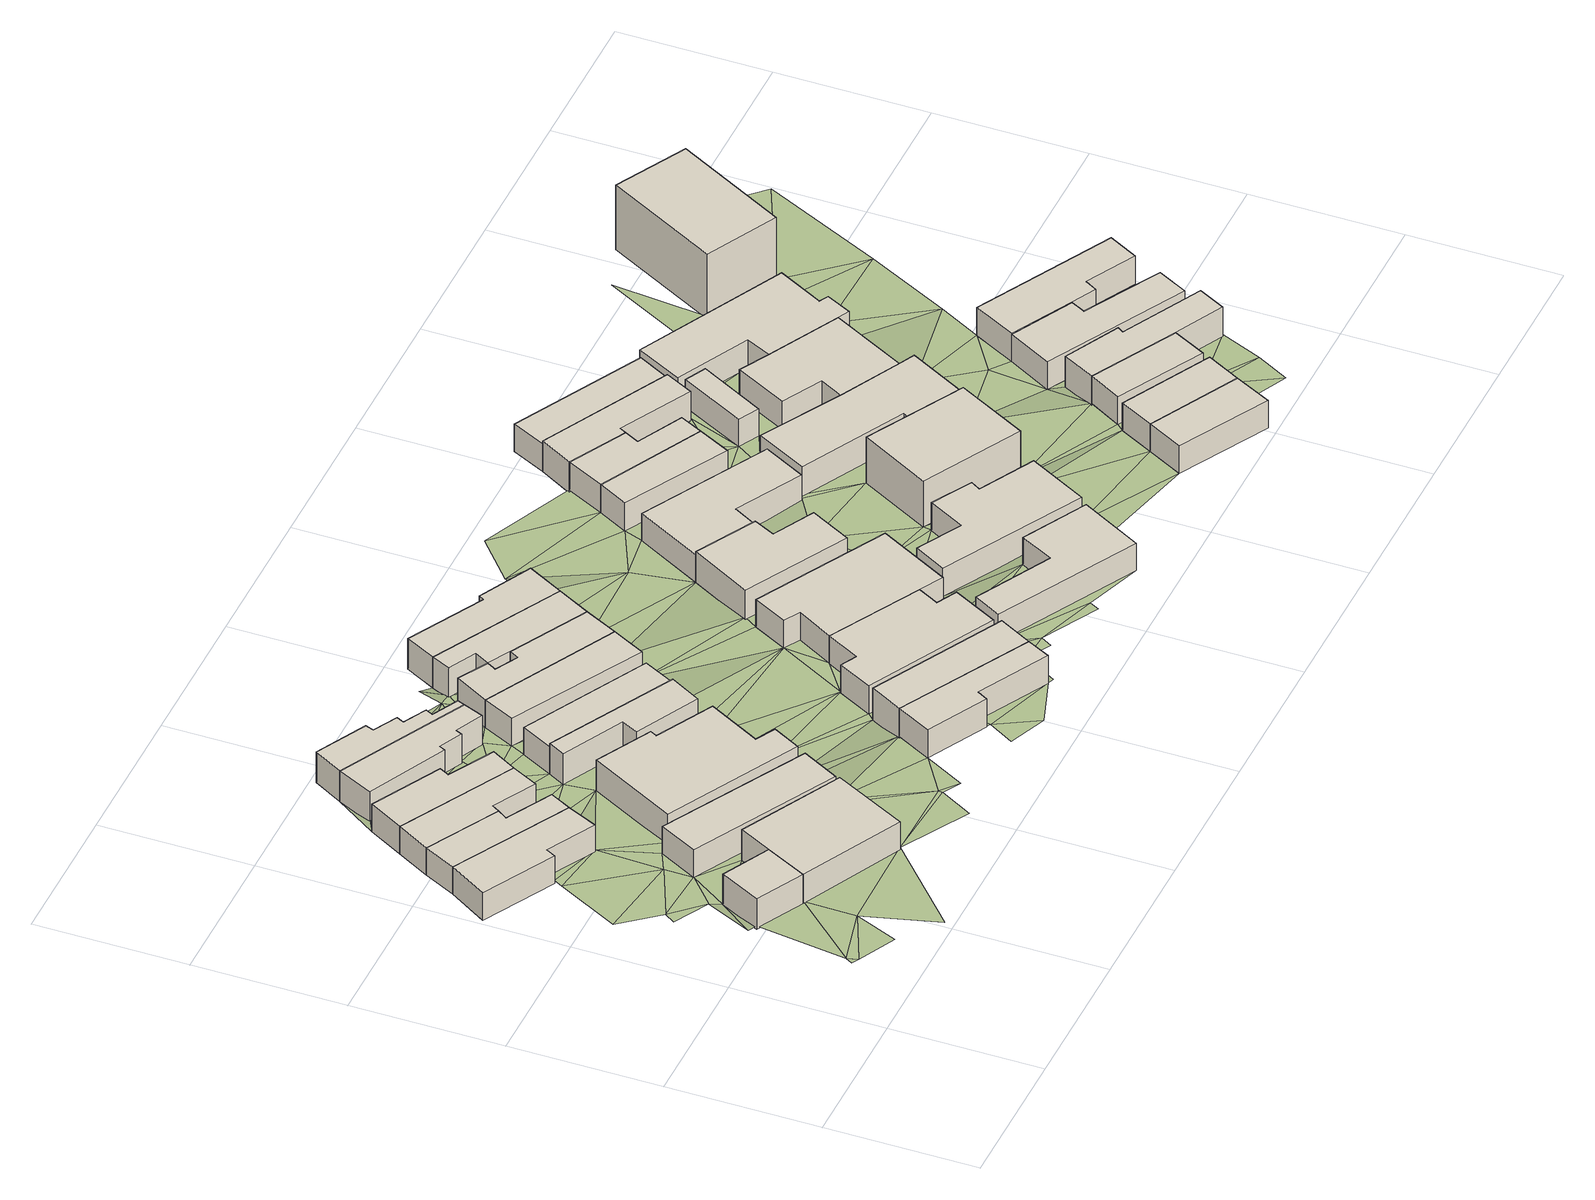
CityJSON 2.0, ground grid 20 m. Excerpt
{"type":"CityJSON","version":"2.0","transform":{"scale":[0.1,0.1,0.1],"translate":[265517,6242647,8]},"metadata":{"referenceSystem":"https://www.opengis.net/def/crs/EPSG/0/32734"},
"CityObjects":{
"building1":{"type":"Building","attributes":{"address":"Tennyson Street Salt River Cape Town","building":"house","building:levels":"1","footprint":{"type":"Polygon"},"plus_code":"C3XHXVX8+XRR","ground_height":10.27,"building_height":4.1,"roof_height":14.37},"geometry":[{"type":"Solid","lod":"1","boundaries":[[[[0,1,2,3]],[[1,4,5,2]],[[4,6,7,5]],[[6,0,3,7]],[[3,2,5,7]],[[6,4,1,0]]]]}]},
"building2":{"type":"Building","attributes":{"address":"25 Cecil Road Salt River Cape Town","building":"house","building:levels":"1","footprint":{"type":"Polygon"},"plus_code":"C3X8XFXX+X8X","ground_height":9.38,"building_height":4.1,"roof_height":13.48},"geometry":[{"type":"Solid","lod":"1","boundaries":[[[[8,9,10,11]],[[9,12,13,10]],[[12,14,15,13]],[[14,16,17,15]],[[16,18,19,17]],[[18,8,11,19]],[[11,10,13,15,17,19]],[[18,16,14,12,9,8]]]]}]},
"building3":{"type":"Building","attributes":{"address":"23 Cecil Road Salt River Cape Town","building":"house","building:levels":"1","footprint":{"type":"Polygon"},"plus_code":"C3X9XHXJ+X8X","ground_height":9.38,"building_height":4.1,"roof_height":13.48},"geometry":[{"type":"Solid","lod":"1","boundaries":[[[[8,18,19,11]],[[18,20,21,19]],[[20,22,23,21]],[[22,24,25,23]],[[24,26,27,25]],[[26,8,11,27]],[[11,19,21,23,25,27]],[[26,24,22,20,18,8]]]]}]},
"building4":{"type":"Building","attributes":{"address":"Fenton Road Salt River Cape Town","building":"house","building:levels":"1","footprint":{"type":"Polygon"},"plus_code":"C4X4XQXM+XFR","ground_height":10.27,"building_height":4.1,"roof_height":14.37},"geometry":[{"type":"Solid","lod":"1","boundaries":[[[[1,0,3,2]],[[0,28,29,3]],[[28,30,31,29]],[[30,32,33,31]],[[32,1,2,33]],[[2,3,29,31,33]],[[32,30,28,0,1]]]]}]},
"building5":{"type":"Building","attributes":{"address":"21 Cecil Road Salt River Cape Town","building":"house","building:levels":"1","footprint":{"type":"Polygon"},"plus_code":"C3XHX9XG+XMR","ground_height":9.38,"building_height":4.1,"roof_height":13.48},"geometry":[{"type":"Solid","lod":"1","boundaries":[[[[26,24,25,27]],[[24,34,35,25]],[[34,36,37,35]],[[36,38,39,37]],[[38,40,41,39]],[[40,26,27,41]],[[27,25,35,37,39,41]],[[40,38,36,34,24,26]]]]}]},
"building6":{"type":"Building","attributes":{"address":"19 Cecil Road Salt River Cape Town","building":"house","building:levels":"1","footprint":{"type":"Polygon"},"plus_code":"C3XQX2XF+XRR","ground_height":9.38,"building_height":4.1,"roof_height":13.48},"geometry":[{"type":"Solid","lod":"1","boundaries":[[[[40,38,39,41]],[[38,42,43,39]],[[42,44,45,43]],[[44,46,47,45]],[[46,48,49,47]],[[48,40,41,49]],[[41,39,43,45,47,49]],[[48,46,44,42,38,40]]]]}]},
"building7":{"type":"Building","attributes":{"address":"34 Fenton Road Salt River Cape Town","building":"house","building:levels":"1","footprint":{"type":"Polygon"},"plus_code":"C4X6X8XP+XVV","ground_height":9.82,"building_height":4.1,"roof_height":13.92},"geometry":[{"type":"Solid","lod":"1","boundaries":[[[[50,51,52,53]],[[51,54,55,52]],[[54,56,57,55]],[[56,50,53,57]],[[53,52,55,57]],[[56,54,51,50]]]]}]},
"building8":{"type":"Building","attributes":{"address":"32 Fenton Road Salt River Cape Town","building":"house","building:levels":"1","footprint":{"type":"Polygon"},"plus_code":"C4XCXPXM+XWX","ground_height":9.88,"building_height":4.1,"roof_height":13.98},"geometry":[{"type":"Solid","lod":"1","boundaries":[[[[58,59,60,61]],[[59,62,63,60]],[[62,64,65,63]],[[64,66,67,65]],[[66,68,69,67]],[[68,70,71,69]],[[70,72,73,71]],[[72,58,61,73]],[[61,60,63,65,67,69,71,73]],[[72,70,68,66,64,62,59,58]]]]}]},
"building9":{"type":"Building","attributes":{"address":"17 Cecil Road Salt River Cape Town","building":"house","building:levels":"1","footprint":{"type":"Polygon"},"plus_code":"C3XXX8XJ+XFX","ground_height":9.38,"building_height":4.1,"roof_height":13.48},"geometry":[{"type":"Solid","lod":"1","boundaries":[[[[74,75,76,77]],[[75,78,79,76]],[[78,80,81,79]],[[80,82,83,81]],[[82,84,85,83]],[[84,86,87,85]],[[86,88,89,87]],[[88,74,77,89]],[[77,76,79,81,83,85,87,89]],[[88,86,84,82,80,78,75,74]]]]}]},
"building10":{"type":"Building","attributes":{"address":"15 Cecil Road Salt River Cape Town","building":"house","building:levels":"1","footprint":{"type":"Polygon"},"plus_code":"C4X2XFXX+X8W","ground_height":9.38,"building_height":4.1,"roof_height":13.48},"geometry":[{"type":"Solid","lod":"1","boundaries":[[[[74,88,89,77]],[[88,90,91,89]],[[90,92,93,91]],[[92,94,95,93]],[[94,96,97,95]],[[96,98,99,97]],[[98,100,101,99]],[[100,102,103,104,101]],[[102,105,106,107,104,103]],[[105,74,77,107,106]],[[77,89,91,93,95,97,99,101,104,107]],[[105,102,100,98,96,94,92,90,88,74]]]]}]},
"building11":{"type":"Building","attributes":{"address":"30 Fenton Road Salt River Cape Town","building":"house","building:levels":"1","footprint":{"type":"Polygon"},"plus_code":"C4XQXPXF+XWX","ground_height":9.88,"building_height":4.1,"roof_height":13.98},"geometry":[{"type":"Solid","lod":"1","boundaries":[[[[108,109,110,111,112,113]],[[109,114,115,111,110]],[[114,116,117,115]],[[116,118,119,117]],[[118,120,121,119]],[[120,108,113,112,121]],[[112,111,115,117,119,121]],[[120,118,116,114,109,108]]]]}]},
"building12":{"type":"Building","attributes":{"address":"28 Fenton Road Salt River Cape Town","building":"house","building:levels":"1","footprint":{"type":"Polygon"},"plus_code":"C4XPXRX4+X2W","ground_height":9.36,"building_height":4.1,"roof_height":13.46},"geometry":[{"type":"Solid","lod":"1","boundaries":[[[[108,122,123,113]],[[122,124,125,123]],[[124,109,110,125]],[[109,108,113,110]],[[113,123,125,110]],[[109,124,122,108]]]]}]},
"building13":{"type":"Building","attributes":{"address":"26 Fenton Road Salt River Cape Town","building":"house","building:levels":"1","footprint":{"type":"Polygon"},"plus_code":"C4XWX8X4+XVV","ground_height":9.36,"building_height":4.1,"roof_height":13.46},"geometry":[{"type":"Solid","lod":"1","boundaries":[[[[126,127,128,129]],[[127,130,131,128]],[[130,132,133,131]],[[132,126,129,133]],[[129,128,131,133]],[[132,130,127,126]]]]}]},
"building14":{"type":"Building","attributes":{"address":"Fenton Road Salt River Cape Town","building":"house","building:levels":"1","footprint":{"type":"Polygon"},"plus_code":"C5XHXVXQ+XXR","ground_height":10.56,"building_height":4.1,"roof_height":14.66},"geometry":[{"type":"Solid","lod":"1","boundaries":[[[[134,135,136,137,138,139]],[[135,140,141,137,136]],[[140,142,143,141]],[[142,144,145,143]],[[144,146,147,145]],[[146,134,139,138,147]],[[138,137,141,143,145,147]],[[146,144,142,140,135,134]]]]}]},
"building15":{"type":"Building","attributes":{"address":"24 Fenton Road Salt River Cape Town","building":"house","building:levels":"1","footprint":{"type":"Polygon"},"plus_code":"C5X2XXXW+X8W","ground_height":9.36,"building_height":4.1,"roof_height":13.46},"geometry":[{"type":"Solid","lod":"1","boundaries":[[[[126,148,149,129]],[[148,150,151,149]],[[150,152,153,151]],[[152,154,155,153]],[[154,156,157,155]],[[156,158,159,157]],[[158,127,128,159]],[[127,126,129,128]],[[129,149,151,153,155,157,159,128]],[[127,158,156,154,152,150,148,126]]]]}]},
"building16":{"type":"Building","attributes":{"address":"Fenton Road Salt River Cape Town","building":"house","building:levels":"1","footprint":{"type":"Polygon"},"plus_code":"C5XRX2X9+XXW","ground_height":10.56,"building_height":4.1,"roof_height":14.66},"geometry":[{"type":"Solid","lod":"1","boundaries":[[[[160,161,147,138]],[[161,162,163,147]],[[162,164,165,163]],[[164,160,138,165]],[[138,147,163,165]],[[164,162,161,160]]]]}]},
"building17":{"type":"Building","attributes":{"address":"22 Fenton Road Salt River Cape Town","building":"house","building:levels":"1","footprint":{"type":"Polygon"},"plus_code":"C5X5XXXC+XFR","ground_height":9.36,"building_height":4.1,"roof_height":13.46},"geometry":[{"type":"Solid","lod":"1","boundaries":[[[[166,167,168,149]],[[167,169,170,168]],[[169,171,172,170]],[[171,173,174,172]],[[173,175,157,174]],[[175,176,151,157]],[[176,166,149,151]],[[149,168,170,172,174,157,151]],[[176,175,173,171,169,167,166]]]]}]},
"building18":{"type":"Building","attributes":{"address":"23 Fenton Road Salt River Cape Town","building":"house","building:levels":"1","footprint":{"type":"Polygon"},"plus_code":"C5XXX2XW+XGR","ground_height":10,"building_height":4.1,"roof_height":14.1},"geometry":[{"type":"Solid","lod":"1","boundaries":[[[[177,178,179,180]],[[178,181,182,179]],[[181,183,184,182]],[[183,185,186,184]],[[185,187,188,186]],[[187,189,190,188]],[[189,191,192,190]],[[191,177,180,192]],[[180,179,182,184,186,188,190,192]],[[191,189,187,185,183,181,178,177]]]]}]},
"building19":{"type":"Building","attributes":{"address":"20 Fenton Road Salt River Cape Town","building":"house","building:levels":"1","footprint":{"type":"Polygon"},"plus_code":"C5X8XRXF+XJX","ground_height":9.36,"building_height":4.1,"roof_height":13.46},"geometry":[{"type":"Solid","lod":"1","boundaries":[[[[167,193,194,168]],[[193,195,196,197,194]],[[195,198,199,200,197,196]],[[198,201,202,200,199]],[[201,169,170,202]],[[169,167,168,170]],[[168,194,197,200,202,170]],[[169,201,198,195,193,167]]]]}]},
"building20":{"type":"Building","attributes":{"address":"21 Fenton Road Salt River Cape Town","building":"house","building:levels":"1","footprint":{"type":"Polygon"},"plus_code":"C6X8XCX9+X5V","ground_height":10,"building_height":4.1,"roof_height":14.1},"geometry":[{"type":"Solid","lod":"1","boundaries":[[[[203,204,192,180]],[[204,205,206,192]],[[205,207,208,206]],[[207,209,210,208]],[[209,211,212,210]],[[211,213,214,212]],[[213,203,180,214]],[[180,192,206,208,210,212,214]],[[213,211,209,207,205,204,203]]]]}]},
"building21":{"type":"Building","attributes":{"address":"22 Goldsmith Road Salt River Cape Town","building":"house","building:levels":"1","footprint":{"type":"Polygon"},"plus_code":"C7X4XGXG+X8V","ground_height":10.58,"building_height":4.1,"roof_height":14.68},"geometry":[{"type":"Solid","lod":"1","boundaries":[[[[215,216,217,218]],[[216,219,220,217]],[[219,221,222,220]],[[221,223,224,222]],[[223,225,226,224]],[[225,215,218,226]],[[218,217,220,222,224,226]],[[225,223,221,219,216,215]]]]}]},
"building22":{"type":"Building","attributes":{"address":"19 Fenton Road Salt River Cape Town","building":"house","building:levels":"1","footprint":{"type":"Polygon"},"plus_code":"C6X8XHXG+XHX","ground_height":10,"building_height":4.1,"roof_height":14.1},"geometry":[{"type":"Solid","lod":"1","boundaries":[[[[227,228,229,230,231]],[[228,232,233,229]],[[232,234,235,233]],[[234,236,237,235]],[[236,238,239,240,237]],[[238,227,231,230,240,239]],[[230,229,233,235,237,240]],[[238,236,234,232,228,227]]]]}]},
"building23":{"type":"Building","attributes":{"address":"20 Goldsmith Road Salt River Cape Town","building":"house","building:levels":"1","footprint":{"type":"Polygon"},"plus_code":"C7X6X5XG+XVV","ground_height":10.07,"building_height":4.1,"roof_height":14.17},"geometry":[{"type":"Solid","lod":"1","boundaries":[[[[241,242,243,244]],[[242,245,246,243]],[[245,247,248,246]],[[247,249,250,248]],[[249,251,252,250]],[[251,253,254,252]],[[253,255,256,254]],[[255,241,244,256]],[[244,243,246,248,250,252,254,256]],[[255,253,251,249,247,245,242,241]]]]}]},
"building24":{"type":"Building","attributes":{"address":"17 Fenton Road Salt River Cape Town","building":"house","building:levels":"1","footprint":{"type":"Polygon"},"plus_code":"C6XJXHXX+X2X","ground_height":9.48,"building_height":4.1,"roof_height":13.58},"geometry":[{"type":"Solid","lod":"1","boundaries":[[[[227,238,239,231]],[[238,257,258,239]],[[257,259,260,258]],[[259,261,262,260]],[[261,263,264,262]],[[263,227,231,264]],[[231,239,258,260,262,264]],[[263,261,259,257,238,227]]]]}]},
"building25":{"type":"Building","attributes":{"address":"15 Fenton Road Salt River Cape Town","building":"house","building:levels":"1","footprint":{"type":"Polygon"},"plus_code":"C6XWXCXJ+XCV","ground_height":9.57,"building_height":4.1,"roof_height":13.67},"geometry":[{"type":"Solid","lod":"1","boundaries":[[[[265,266,267,268]],[[266,269,270,267]],[[269,271,272,270]],[[271,265,268,272]],[[268,267,270,272]],[[271,269,266,265]]]]}]},
"building26":{"type":"Building","attributes":{"address":"13 Fenton Road Salt River Cape Town","building":"house","building:levels":"1","footprint":{"type":"Polygon"},"plus_code":"C7X3X5X4+XPW","ground_height":9.57,"building_height":4.1,"roof_height":13.67},"geometry":[{"type":"Solid","lod":"1","boundaries":[[[[265,271,272,268]],[[271,273,274,272]],[[273,275,276,274]],[[275,277,278,276]],[[277,279,280,278]],[[279,265,268,280]],[[268,272,274,276,278,280]],[[279,277,275,273,271,265]]]]}]},
"building27":{"type":"Building","attributes":{"address":"18 Goldsmith Road Salt River Cape Town","building":"apartments","building:levels":"2","building:flats":"4","footprint":{"type":"Polygon"},"plus_code":"C7XJXRXH+XXR","ground_height":10.07,"building_height":6.9,"roof_height":16.97},"geometry":[{"type":"Solid","lod":"1","boundaries":[[[[281,282,283,284]],[[282,285,286,283]],[[285,287,288,286]],[[287,281,284,288]],[[284,283,286,288]],[[287,285,282,281]]]]}]},
"building28":{"type":"Building","attributes":{"address":"11 Fenton Road Salt River Cape Town","building":"house","building:levels":"1","footprint":{"type":"Polygon"},"plus_code":"C7X5XJXX+X4R","ground_height":9.57,"building_height":4.1,"roof_height":13.67},"geometry":[{"type":"Solid","lod":"1","boundaries":[[[[289,290,280,291]],[[290,292,293,278,280]],[[292,294,295,278,293]],[[294,296,297,295]],[[296,298,299,300,297]],[[298,289,291,300,299]],[[291,280,278,295,297,300]],[[298,296,294,292,290,289]]]]}]},
"building29":{"type":"Building","attributes":{"address":"Goldsmith Road Salt River Cape Town","building":"house","building:levels":"1","footprint":{"type":"Polygon"},"plus_code":"C7XQX8XG+X2V","ground_height":10.07,"building_height":4.1,"roof_height":14.17},"geometry":[{"type":"Solid","lod":"1","boundaries":[[[[301,302,303,304,305,306]],[[302,307,308,304,303]],[[307,309,310,308]],[[309,311,312,310]],[[311,313,314,312]],[[313,315,316,314]],[[315,317,318,316]],[[317,301,306,305,318]],[[305,304,308,310,312,314,316,318]],[[317,315,313,311,309,307,302,301]]]]}]},
"building30":{"type":"Building","attributes":{"address":"9 Fenton Road Salt River Cape Town","building":"house","building:levels":"1","footprint":{"type":"Polygon"},"plus_code":"C7X9X9XG+XRV","ground_height":9.08,"building_height":4.1,"roof_height":13.18},"geometry":[{"type":"Solid","lod":"1","boundaries":[[[[289,298,299,319]],[[298,320,321,299]],[[320,322,323,321]],[[322,289,319,323]],[[319,299,321,323]],[[322,320,298,289]]]]}]},
"building31":{"type":"Building","attributes":{"building":"yes","building:levels":"1","footprint":{"type":"Polygon"},"plus_code":"C7XMXPXH+X7X","ground_height":9.57,"building_height":4.1,"roof_height":13.67},"geometry":[{"type":"Solid","lod":"1","boundaries":[[[[324,325,326,327]],[[325,328,329,326]],[[328,330,331,329]],[[330,324,327,331]],[[327,326,329,331]],[[330,328,325,324]]]]}]},
"building32":{"type":"Building","attributes":{"address":"19 Goldsmith Road Salt River Cape Town","building":"house","building:levels":"1","footprint":{"type":"Polygon"},"plus_code":"C8XGXWXW+X8X","ground_height":10.68,"building_height":4.1,"roof_height":14.78},"geometry":[{"type":"Solid","lod":"1","boundaries":[[[[332,333,334,335]],[[333,336,337,334]],[[336,338,339,337]],[[338,332,335,339]],[[335,334,337,339]],[[338,336,333,332]]]]}]},
"building33":{"type":"Building","attributes":{"address":"17 Goldsmith Road Salt River Cape Town","building":"house","building:levels":"1","footprint":{"type":"Polygon"},"plus_code":"C8XMXCX9+XCW","ground_height":10.68,"building_height":4.1,"roof_height":14.78},"geometry":[{"type":"Solid","lod":"1","boundaries":[[[[332,338,339,335]],[[338,340,341,339]],[[340,342,343,341]],[[342,332,335,343]],[[335,339,341,343]],[[342,340,338,332]]]]}]},
"building34":{"type":"Building","attributes":{"address":"Goldsmith Road Salt River Cape Town","building":"house","building:levels":"1","footprint":{"type":"Polygon"},"plus_code":"C8X6XFXM+XHX","ground_height":9.71,"building_height":4.1,"roof_height":13.81},"geometry":[{"type":"Solid","lod":"1","boundaries":[[[[344,345,346,347]],[[345,348,349,346]],[[348,350,351,349]],[[350,352,353,351]],[[352,302,303,353]],[[302,301,306,303]],[[301,344,347,306]],[[347,346,349,351,353,303,306]],[[301,302,352,350,348,345,344]]]]}]},
"building35":{"type":"Building","attributes":{"address":"15 Goldsmith Road Salt River Cape Town","building":"house","building:levels":"1","footprint":{"type":"Polygon"},"plus_code":"C8XRX9X3+XHX","ground_height":10.68,"building_height":4.1,"roof_height":14.78},"geometry":[{"type":"Solid","lod":"1","boundaries":[[[[354,355,356,357]],[[355,358,359,356]],[[358,360,361,359]],[[360,354,357,361]],[[357,356,359,361]],[[360,358,355,354]]]]}]},
"building36":{"type":"Building","attributes":{"address":"Goldsmith Road Salt River Cape Town","building":"house","building:levels":"1","footprint":{"type":"Polygon"},"plus_code":"C8XFXWXX+XJV","ground_height":9.71,"building_height":4.1,"roof_height":13.81},"geometry":[{"type":"Solid","lod":"1","boundaries":[[[[344,362,363,347]],[[362,364,365,363]],[[364,366,367,365]],[[366,368,369,367]],[[368,370,371,369]],[[370,372,373,371]],[[372,374,375,373]],[[374,345,346,375]],[[345,344,347,346]],[[347,363,365,367,369,371,373,375,346]],[[345,374,372,370,368,366,364,362,344]]]]}]},
"building37":{"type":"Building","attributes":{"address":"11 Goldsmith Road Salt River Cape Town","building":"house","building:levels":"1","footprint":{"type":"Polygon"},"plus_code":"C9X3XWXJ+XVV","ground_height":10.68,"building_height":4.1,"roof_height":14.78},"geometry":[{"type":"Solid","lod":"1","boundaries":[[[[376,377,361,357]],[[377,378,379,361]],[[378,380,381,379]],[[380,382,383,381]],[[382,384,385,383]],[[384,386,387,385]],[[386,376,357,387]],[[357,361,379,381,383,385,387]],[[386,384,382,380,378,377,376]]]]}]},
"building38":{"type":"Building","attributes":{"address":"9 Goldsmith Road Salt River Cape Town","building":"house","building:levels":"1","footprint":{"type":"Polygon"},"plus_code":"C9X5XMX9+XFW","ground_height":10.16,"building_height":4.1,"roof_height":14.26},"geometry":[{"type":"Solid","lod":"1","boundaries":[[[[388,389,390,391]],[[389,392,393,390]],[[392,394,395,393]],[[394,396,397,395]],[[396,398,399,397]],[[398,388,391,399]],[[391,390,393,395,397,399]],[[398,396,394,392,389,388]]]]}]},
"building39":{"type":"Building","attributes":{"address":"7 Goldsmith Road Salt River Cape Town","building":"house","building:levels":"1","footprint":{"type":"Polygon"},"plus_code":"C9X8XMX8+X8W","ground_height":10.28,"building_height":4.1,"roof_height":14.38},"geometry":[{"type":"Solid","lod":"1","boundaries":[[[[400,388,401,402]],[[388,398,399,403,401]],[[398,404,405,406,403,399]],[[404,407,408,406,405]],[[407,409,410,408]],[[409,411,412,410]],[[411,400,402,412]],[[402,401,403,406,408,410,412]],[[411,409,407,404,398,388,400]]]]}]},
"building40":{"type":"Building","attributes":{"address":"6 Goldsmith Road Salt River Cape Town","building":"commercial","building:levels":"3","footprint":{"type":"Polygon"},"plus_code":"C8XXXQX3+X8V","ground_height":9.3,"building_height":9.7,"roof_height":19},"geometry":[{"type":"Solid","lod":"1","boundaries":[[[[413,414,415,416]],[[414,417,418,415]],[[417,419,420,418]],[[419,413,416,420]],[[416,415,418,420]],[[419,417,414,413]]]]}]},
"terrain1":{"type":"TINRelief","geometry":[{"type":"CompositeSurface","lod":"1","boundaries":[[[421,422,423]],[[424,421,423]],[[423,425,424]],[[426,427,421]],[[424,426,421]],[[428,427,4]],[[429,430,431]],[[430,428,4]],[[432,431,433]],[[431,430,54]],[[432,433,434]],[[430,4,54]],[[433,431,54]],[[424,435,436]],[[426,424,436]],[[437,434,438]],[[54,4,32]],[[4,1,32]],[[437,438,439]],[[438,434,433]],[[51,433,54]],[[433,51,438]],[[440,438,51]],[[32,441,54]],[[20,24,22]],[[24,36,34]],[[442,74,48]],[[48,46,442]],[[438,440,70]],[[20,36,24]],[[438,70,18]],[[443,440,51]],[[18,70,20]],[[441,32,444]],[[46,445,442]],[[36,20,114]],[[446,447,436]],[[448,444,436]],[[44,445,46]],[[20,70,114]],[[38,36,114]],[[448,436,447]],[[44,42,445]],[[449,440,443]],[[441,444,448]],[[109,38,114]],[[38,109,42]],[[445,42,450]],[[445,450,451]],[[70,116,114]],[[447,452,448]],[[124,42,109]],[[441,448,135]],[[70,453,454]],[[450,42,455]],[[116,70,454]],[[124,130,42]],[[98,102,100]],[[448,452,135]],[[443,441,134]],[[42,130,455]],[[450,455,456]],[[98,457,458]],[[441,135,134]],[[449,443,134]],[[459,460,461]],[[462,453,463]],[[453,462,454]],[[464,458,465]],[[455,130,127]],[[98,466,467]],[[468,461,460]],[[127,469,455]],[[164,459,449]],[[458,466,98]],[[468,462,463]],[[464,469,127]],[[124,122,130]],[[464,466,458]],[[164,449,134]],[[464,127,158]],[[459,470,460]],[[466,464,158]],[[164,183,459]],[[460,470,468]],[[471,472,473]],[[158,474,466]],[[470,459,183]],[[475,471,476]],[[477,466,474]],[[156,474,158]],[[122,132,130]],[[169,477,474]],[[468,211,462]],[[478,474,156]],[[152,156,154]],[[471,479,476]],[[471,473,479]],[[150,156,152]],[[462,211,480]],[[122,480,132]],[[211,468,470]],[[183,164,481]],[[132,480,211]],[[203,470,482]],[[211,470,203]],[[483,484,479]],[[484,485,479]],[[486,183,481]],[[487,126,132]],[[132,211,209]],[[488,485,484]],[[211,203,213]],[[485,488,481]],[[209,487,132]],[[489,490,491]],[[491,492,489]],[[493,481,488]],[[481,223,486]],[[493,488,494]],[[481,493,223]],[[126,227,148]],[[223,221,486]],[[227,126,487]],[[221,495,486]],[[496,148,497]],[[493,498,223]],[[204,499,495]],[[500,496,497]],[[204,495,205]],[[227,497,148]],[[501,487,209]],[[493,502,498]],[[205,495,253]],[[495,221,216]],[[497,503,500]],[[498,225,223]],[[253,495,216]],[[205,253,251]],[[209,504,501]],[[216,221,219]],[[251,504,205]],[[227,263,497]],[[497,266,503]],[[265,505,503]],[[263,266,497]],[[501,504,506]],[[507,506,238]],[[508,253,216]],[[503,266,265]],[[509,504,251]],[[251,510,509]],[[506,257,238]],[[506,504,287]],[[215,225,511]],[[509,287,504]],[[508,216,215]],[[265,279,505]],[[257,506,512]],[[263,513,266]],[[508,215,511]],[[287,509,514]],[[506,287,285]],[[285,512,506]],[[515,513,263]],[[508,511,333]],[[287,514,281]],[[516,514,517]],[[518,512,285]],[[512,518,515]],[[516,281,514]],[[515,518,307]],[[515,307,513]],[[516,508,332]],[[285,519,518]],[[333,332,508]],[[520,521,522]],[[513,307,325]],[[523,513,325]],[[520,522,524]],[[522,523,525]],[[523,325,525]],[[285,526,519]],[[516,342,281]],[[325,307,328]],[[285,527,526]],[[528,524,522]],[[307,350,328]],[[516,332,342]],[[522,525,528]],[[525,325,528]],[[529,350,307]],[[281,530,527]],[[342,355,281]],[[324,528,325]],[[530,526,527]],[[530,281,354]],[[355,354,281]],[[328,350,348]],[[352,350,529]],[[372,528,324]],[[372,531,528]],[[328,348,330]],[[324,330,372]],[[531,372,370]],[[342,340,355]],[[532,370,533]],[[370,532,531]],[[530,354,389]],[[330,534,372]],[[330,348,534]],[[535,530,536]],[[348,537,534]],[[536,530,389]],[[533,370,538]],[[386,389,354]],[[358,355,340]],[[535,539,540]],[[541,340,338]],[[389,386,542]],[[389,388,536]],[[535,536,400]],[[340,543,358]],[[340,541,543]],[[535,544,539]],[[536,388,400]],[[370,545,538]],[[358,546,360]],[[547,389,542]],[[548,544,535]],[[358,543,546]],[[400,548,535]],[[547,542,549]],[[550,538,545]],[[551,538,550]],[[552,544,548]],[[553,552,545]],[[549,554,547]],[[555,398,396]],[[396,556,555]],[[557,550,545]],[[548,558,552]],[[558,545,552]],[[545,558,557]],[[557,558,559]],[[557,559,560]]]}]}
},
"vertices":[
[166,174,18],[194,229,18],[194,229,64],[166,174,64],[131,261,18],[131,261,64],[103,207,18],[103,207,64],
[34,563,14],[2,512,14],[2,512,55],[34,563,55],[98,460,14],[98,460,55],[105,473,14],[105,473,55],[169,438,14],[169,438,55],[188,479,14],[188,479,55],
[203,507,14],[203,507,55],[142,540,14],[142,540,55],[151,553,14],[151,553,55],[55,605,14],[55,605,55],
[300,106,18],[300,106,64],[350,203,18],[350,203,64],[216,272,18],[216,272,64],
[157,563,14],[157,563,55],[214,532,14],[214,532,55],[232,567,14],[232,567,55],[80,649,14],[80,649,55],
[251,600,14],[251,600,55],[191,633,14],[191,633,55],[198,646,14],[198,646,55],[106,695,14],[106,695,55],
[382,260,18],[192,363,18],[192,363,59],[382,260,59],[165,312,18],[165,312,59],[355,210,18],[355,210,59],
[389,272,14],[409,309,14],[409,309,60],[389,272,60],[383,323,14],[383,323,60],[421,393,14],[421,393,60],[345,433,14],[345,433,60],[350,442,14],[350,442,60],[276,481,14],[276,481,60],[214,365,14],[214,365,60],
[149,753,9],[126,706,9],[126,706,55],[149,753,55],[232,654,9],[232,654,55],[236,662,9],[236,662,55],[267,647,9],[267,647,55],[271,656,9],[271,656,55],[308,638,9],[308,638,55],[319,665,9],[319,665,55],
[323,675,9],[323,675,55],[288,693,9],[288,693,55],[293,703,9],[293,703,55],[262,719,9],[262,719,55],[267,729,9],[267,729,55],[235,746,9],[235,746,55],[239,757,9],[239,757,50],[239,757,55],[172,792,9],[172,792,50],[172,792,55],
[450,455,14],[284,543,14],[284,543,55],[284,543,60],[450,455,60],[450,455,55],[272,521,14],[272,521,60],[354,479,14],[354,479,60],[343,457,14],[343,457,60],[427,414,14],[427,414,60],
[472,498,14],[472,498,55],[306,585,14],[306,585,55],
[512,554,14],[336,646,14],[336,646,55],[512,554,55],[316,604,14],[316,604,55],[489,510,14],[489,510,55],
[492,186,25],[467,140,25],[467,140,66],[467,140,67],[492,186,67],[492,186,66],[547,98,25],[547,98,67],[555,112,25],[555,112,67],[649,62,25],[649,62,67],[665,93,25],[665,93,67],
[534,598,14],[534,598,55],[431,653,14],[431,653,55],[424,641,14],[424,641,55],[394,657,14],[394,657,55],[401,669,14],[401,669,55],[362,691,14],[362,691,55],
[492,186,19],[665,93,19],[689,137,19],[689,137,67],[515,229,19],[515,229,67],
[534,598,9],[558,642,9],[558,642,55],[387,733,9],[387,733,55],[375,708,9],[375,708,55],[412,689,9],[412,689,55],[401,669,9],[431,653,9],
[593,316,19],[569,272,19],[569,272,61],[593,316,61],[548,283,19],[548,283,61],[524,238,19],[524,238,61],[693,149,19],[693,149,61],[725,209,19],[725,209,61],[698,223,19],[698,223,61],[713,251,19],[713,251,61],
[584,690,9],[584,690,55],[513,726,9],[513,726,50],[513,726,55],[509,719,9],[509,719,50],[509,719,55],[408,773,9],[408,773,55],
[593,316,20],[713,251,20],[744,234,20],[744,234,61],[795,328,20],[795,328,61],[623,421,20],[623,421,61],[599,376,20],[599,376,61],[620,364,20],[620,364,61],
[927,128,26],[842,173,26],[842,173,67],[927,128,67],[818,129,26],[818,129,67],[718,182,26],[718,182,67],[698,145,26],[698,145,67],[882,46,26],[882,46,67],
[679,520,15],[634,439,15],[634,439,61],[679,520,61],[679,520,56],[770,366,15],[770,366,61],[799,420,15],[799,420,61],[744,449,15],[744,449,61],[758,477,15],[758,477,56],[758,477,61],
[985,218,20],[912,257,20],[912,257,62],[985,218,62],[920,270,20],[920,270,62],[867,299,20],[867,299,62],[841,251,20],[841,251,62],[782,283,20],[782,283,62],[758,240,20],[758,240,62],[943,140,20],[943,140,62],
[776,509,15],[776,509,56],[864,462,15],[864,462,56],[894,518,15],[894,518,56],[727,608,15],[727,608,56],
[757,672,15],[736,633,15],[736,633,57],[757,672,57],[872,559,15],[872,559,57],[894,602,15],[894,602,57],
[909,632,15],[909,632,57],[848,663,15],[848,663,57],[858,682,15],[858,682,57],[782,722,15],[782,722,57],
[998,240,21],[1048,333,21],[1048,333,90],[998,240,90],[919,403,21],[919,403,90],[868,310,21],[868,310,90],
[807,766,11],[782,722,11],[807,766,57],[858,682,11],[858,682,52],[863,691,11],[863,691,57],[958,641,11],[958,641,57],[977,678,11],[977,678,52],[977,678,57],
[1096,431,16],[1015,472,16],[1015,472,58],[1015,472,62],[1096,431,62],[1096,431,58],[907,532,16],[907,532,62],[871,464,16],[871,464,62],[1009,392,16],[1009,392,62],[998,372,16],[998,372,62],[1067,335,16],[1067,335,62],[1114,422,16],[1114,422,62],
[807,766,52],[1000,721,11],[1000,721,52],[829,811,11],[829,811,52],
[976,655,16],[931,569,16],[931,569,57],[976,655,57],[958,555,16],[958,555,57],[1004,641,16],[1004,641,57],
[1093,115,27],[1068,68,27],[1068,68,68],[1093,115,68],[1186,4,27],[1186,4,68],[1211,53,27],[1211,53,68],
[1235,98,27],[1235,98,68],[1117,160,27],[1117,160,68],
[1150,533,16],[1055,582,16],[1055,582,58],[1150,533,58],[1016,603,16],[1016,603,58],[980,534,16],[980,534,58],[1033,506,16],[1033,506,58],
[1150,212,27],[1125,169,27],[1125,169,68],[1150,212,68],[1239,108,27],[1239,108,68],[1262,152,27],[1262,152,68],
[1165,525,16],[1165,525,58],[1182,559,16],[1182,559,58],[1170,565,16],[1170,565,58],[1202,626,16],[1202,626,58],[1006,725,16],[1006,725,58],[974,664,16],[974,664,58],[1071,615,16],[1071,615,58],
[1150,212,22],[1262,152,22],[1327,119,22],[1327,119,68],[1346,155,22],[1346,155,68],[1240,210,22],[1240,210,68],[1245,218,22],[1245,218,68],[1172,255,22],[1172,255,68],
[1192,331,22],[1160,273,22],[1160,273,63],[1192,331,63],[1344,174,22],[1344,174,63],[1365,214,22],[1365,214,63],[1264,269,22],[1264,269,63],[1274,288,22],[1274,288,63],
[1222,387,22],[1192,331,64],[1222,387,64],[1274,288,64],[1306,271,22],[1306,271,63],[1306,271,64],[1315,287,22],[1315,287,64],[1381,252,22],[1381,252,64],[1402,291,22],[1402,291,64],
[1314,793,13],[1220,843,13],[1220,843,110],[1314,793,110],[1141,695,13],[1141,695,110],[1235,646,13],[1235,646,110],
[87,87,23],[82,78,23],[91,73,23],[165,105,23],[141,48,23],[166,174,23],[103,207,23],[92,213,23],[79,302,18],[126,277,18],[89,316,18],[48,366,18],[165,350,18],[92,449,18],[193,6,23],[300,106,25],[98,460,18],[169,438,18],[105,473,18],[214,365,18],[355,210,25],[126,706,14],[382,260,19],[350,203,25],[232,654,14],[390,56,25],[414,99,25],[415,105,25],[389,272,19],[267,647,14],[236,662,14],[438,86,25],[350,442,19],[343,457,19],[308,638,14],[271,656,14],[262,719,14],[293,703,14],[409,309,19],[415,350,19],[383,323,19],[427,414,19],[345,433,19],[323,675,14],[288,693,14],[358,710,14],[245,769,9],[421,393,19],[319,665,14],[548,283,20],[552,95,26],[533,61,25],[582,40,26],[375,708,14],[547,98,26],[555,112,26],[375,745,9],[412,689,14],[649,62,26],[450,455,19],[689,137,26],[569,272,20],[657,59,26],[673,85,26],[665,93,26],[693,149,26],[634,439,20],[683,103,26],[482,751,9],[509,719,14],[513,726,14],[517,733,9],[724,101,26],[715,86,26],[725,209,26],[558,642,15],[666,600,15],[806,73,26],[698,223,26],[584,690,15],[770,366,20],[799,60,26],[606,731,10],[795,328,21],[662,780,10],[799,420,21],[744,449,20],[943,140,26],[867,299,21],[841,251,21],[917,105,26],[864,462,21],[872,559,16],[920,270,21],[894,518,16],[985,218,26],[912,257,21],[871,464,21],[1009,392,21],[858,682,16],[848,663,16],[909,632,16],[894,602,16],[863,691,16],[917,600,16],[998,372,21],[1048,333,22],[958,641,16],[1015,472,21],[1067,335,22],[977,678,16],[1000,721,16],[954,753,11],[1071,615,17],[1114,422,22],[1167,350,22],[1055,582,17],[1083,688,17],[1150,533,17],[1096,431,22],[1280,20,27],[1245,218,27],[1303,63,27],[1165,525,17],[1202,626,17],[1327,119,27],[1344,174,27],[1252,443,22],[1240,210,27],[1141,695,17],[1157,822,13],[1182,559,17],[1170,565,17],[1346,155,27],[1306,271,23],[1365,214,27],[1235,646,17],[1312,555,18],[1388,715,18],[1314,793,16]
]}
